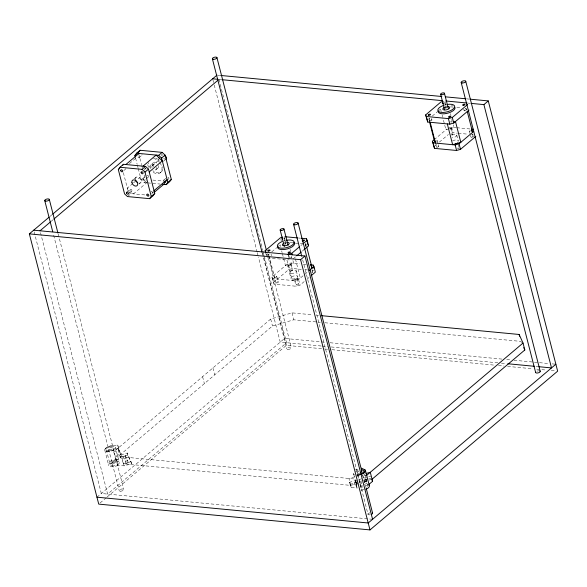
<?xml version="1.0" encoding="UTF-8"?>
<svg xmlns="http://www.w3.org/2000/svg" width="587" height="587" viewBox="0 0 587 587"><rect width="100%" height="100%" fill="white"/><g stroke="black" fill="none" stroke-linecap="round" stroke-linejoin="round"><path stroke-width="0.44" stroke-dasharray="2.94 2.2" d="M358.408 483.167L350.718 485.39L123.622 463.789L119.733 455.204L127.284 453.017L131.701 463.679L124.158 465.865L118.068 465.286L115.749 456.282L355.032 479.043L357.175 488.443A6.303 2.634 -14.4 0 0 357.74 489.705M152.033 193.409L153.523 191.34M49.792 216.581L51.883 214.805M51.208 221.321L53.3 219.545M129.419 163.575L135.619 158.329M123.813 170.568L125.912 168.792A1.181 0.814 49.8 0 1 124.965 168.704M139.002 157.72L142.494 154.763M134.063 178.969L136.162 177.193M151.02 167.677A3.544 2.436 49.8 0 1 151.439 164.294L153.625 162.445M152.378 165.549L159.055 159.906M132.845 183.452L127.335 188.111L133.513 193.857L146.611 182.777L140.425 177.039L136.984 179.952M133.535 182.865L136.294 180.539M146.735 182.792L144.086 182.535L141.144 179.835L144.637 176.878L143.969 174.273M126.755 192.235L130.248 189.285M143.345 178.206L144.74 177.025M163.406 161.359L166.077 159.106M138.987 184.047L140.388 182.865M155.665 169.966L157.852 168.117M128.164 194.128L131.657 191.179A1.181 0.814 49.8 0 0 131.195 189.374A1.181 0.814 49.8 0 0 130.006 190.137A1.181 0.814 49.8 0 0 131.657 191.179M146.148 178.918L148.24 177.142M127.504 196.564L130.989 193.615L146.068 195.045M144.086 182.535L146.178 180.767M160.024 172.952L160.897 172.211M163.714 180.15L165.813 178.375M267.966 255.066L269.352 253.892M271.796 251.823L276.646 247.721M277.343 247.134L281.18 243.884M428.437 119.308L429.823 118.126M432.267 116.065L437.476 111.655M437.814 111.369L441.651 108.125M300.889 245.579L302.283 244.397M293.258 258.779L296.046 256.424M302.312 251.119L303.706 249.937M304.198 281.577L300.016 285.113L296.119 286.243L274.041 284.137L271.913 277.027L287.212 264.084L291.079 262.976L299.913 263.82M434.138 139.779L446.986 128.913M273.329 282.574L288.635 269.631L292.502 268.523L301.336 269.36M435.194 145.635L436.589 144.461M439.369 142.105L448.409 134.452M271.913 277.027L272.617 278.598L294.696 280.696L298.592 279.566L308.344 271.319M306.986 279.221L309.07 277.453M118.068 465.286L117.363 465.63A6.303 2.634 -14.4 0 1 110.062 466.467L108.705 465.491L108.962 464.038A6.303 2.634 -14.4 0 1 115.243 460.942L116.057 460.846L113.739 451.843L270.702 319.049L292.047 312.864L313.025 314.859M119.733 455.204L272.478 325.983L293.823 319.798L320.275 322.314M116.057 460.846L120.269 457.288L127.812 455.101L131.701 463.679M96.958 497.182L284.614 338.42L325.58 342.316M100.128 502.934L106.408 497.622M107.105 497.028L286.397 345.347L323.716 348.898M118.919 447.69C114.993 449.503 108.977 453.597 104.794 450.244L104.713 449.561C107.142 445.137 113.474 445.694 117.679 444.968L120.518 453.927L115.749 456.282M114.098 450.068L109.52 451.388L105.733 451.029M445.474 107.612L448.739 106.673M449.18 128.869L445.922 129.815L442.811 117.686M449.994 128.634L454.074 127.46L453.406 124.862M285.003 243.37L287.454 242.666M123.622 463.789L131.172 461.602M355.473 469.871L358.011 469.138M359.611 475.375L348.942 478.464L351.253 487.474L357.344 488.054M351.253 487.474L349.346 482.36L370.69 476.174M349.881 484.436L367.807 479.241M368.665 478.992L371.226 478.251M359.259 482.918L372.063 479.212M448.453 128.105L451.55 127.218L455.967 127.636M451.425 133.205L452.973 132.765L457.39 133.183M112.139 445.606L106.342 447.632L104.75 449.891L105.697 451.014M113.739 451.843L119.286 451.205L117.679 444.968M357.307 475.118L359.648 474.758L356.566 475.103M361.225 490.365L362.788 490.182M217.916 75.202L219.743 75.371M466.416 98.836L469.152 99.1M219.017 79.414L220.837 79.583M467.516 103.048L470.246 103.312M450.53 106.841L453.281 107.105M456.803 107.436L461.287 107.861M456.759 127.717L470.209 128.993M458.271 133.264L467.986 134.188M471.522 134.526L473.283 134.694M152.877 180.084L163.472 181.097M147.616 182.873L160.053 184.054M298.453 237.992L300.214 238.161M290.161 242.614L306.935 244.207M267.283 257.81L289.362 259.909M303.442 264.157L306.15 264.414M304.866 269.697L307.515 269.954M311.932 270.372L313.7 270.541M316.672 315.212L318.499 315.38M324.838 322.747L520.926 341.399L521.63 342.962M330.129 342.749L502.164 359.112M506.72 359.545L510.36 359.897M513.999 360.242L538.572 362.583M539.49 362.663L548.588 363.529M552.228 363.881L555.874 364.226M321.214 346.007L280.248 342.111L258.397 257.003M322.124 346.095L327.583 346.616M331.222 346.961L497.805 362.81M501.445 363.155L505.994 363.588M536.034 366.442L537.853 366.618M324.626 348.986L328.265 349.331M331.904 349.676L494.841 365.18M498.48 365.525L503.947 366.046M507.586 366.391L533.077 368.812M536.716 369.164L546.724 370.111M551.281 370.544L555.83 370.977M372.576 519.297L101.324 493.491L34.171 231.953M363.764 474.758L366.075 475.844M128.641 191.45L130.989 193.615M144.879 167.897L146.119 169.056M353.337 473.892L354.247 474.656L353.572 474.164L353.433 472.806L357.248 489.132M466.518 109.93L465.77 108.294L466.21 110.026M306.421 246.503L305.299 244.053L305.966 246.65M349.346 482.36L350.718 485.39M430.161 122.279L428.803 118.992L429.244 120.724M275.024 278.825L273.667 275.545L268.332 254.758L269.69 258.038L275.941 282.707M465.983 108.382L466.394 109.967M472.542 133.924L473.151 136.301M463.723 109.043L464.126 110.627M469.461 131.415L470.275 134.577M470.481 135.37L470.884 136.954M456.767 135.083L458.19 140.623M450.515 113.599L450.963 115.331M451.682 119.521L452.093 121.105M458.242 145.055L458.645 146.64M444.99 101.683L446.215 106.43M451.55 127.218L452.973 132.765M444.594 102.49L446.017 108.03M451.352 128.817L452.775 134.364M440.588 109.028L441.255 111.625M442.143 115.089L442.583 116.82M431.511 118.369L431.915 119.953M437.256 140.741L438.071 143.91M438.269 144.703L438.68 146.288M429.046 118.236L429.655 120.614M435.803 144.563L436.412 146.941M364.769 474.215L367.601 485.229M305.306 243.356L305.922 245.733M312.071 269.682L312.68 272.06M364.909 479.564L365.444 481.641M362.773 474.942L366.193 488.245M362.531 474.978L365.011 484.627M302.672 259.821L368.042 514.395A2.363 0.991 -14.4 0 0 370.713 514.652M358.958 471.207A2.363 0.991 -14.4 0 0 357.101 472.777L360.484 485.941M356.5 482L357.035 484.077M354.24 482.661L354.768 484.737M295.459 259.028L300.353 278.084L292.172 280.454L286.838 259.667M298.592 279.566L300.016 285.113M296.296 270.842L297.719 276.389M290.044 249.358L290.492 251.097M292.935 260.621L293.603 263.218L285.451 265.573L282.34 253.445M291.416 256.071L291.82 257.656M297.161 278.443L298.585 283.983M284.321 236.649L285.744 242.189M291.079 262.976L292.502 268.523M288.745 255.147L289.56 258.309M294.894 279.096L296.318 284.644M284.123 238.249L285.546 243.788M290.881 264.576L292.304 270.123M288.144 255.162L288.753 257.532M294.696 280.696L296.119 286.243M288.621 265.236L290.037 270.776M280.857 239.335L281.261 240.919M287.212 264.084L288.635 269.631M289.508 272.808L290.932 278.355M280.116 244.786L280.557 246.518M281.672 250.847L282.112 252.579M292.047 312.864L293.823 319.798M271.04 254.134L271.451 255.719M276.785 276.506L278.209 282.046M268.575 253.995L268.978 255.58M267.254 253.577L291.394 347.599M266.263 253.848L266.674 255.433M272.617 278.598L274.041 284.137M265.962 253.87L266.366 255.448M218.951 79.406L262.888 250.51M263.115 251.397L264.025 254.941M264.253 255.829L286.559 342.713L107.626 494.093L40.026 230.786M262.763 253.313L263.673 256.857M263.901 257.744L286.397 345.347M262.272 253.114L286.867 348.913M212.876 79.693L214.013 84.124M214.24 85.012L257.033 251.684M257.26 252.571L258.17 256.115M270.702 319.049L272.478 325.983M212.912 367.939L214.695 374.873M202.588 376.678L204.364 383.604M138.62 153.449L141.518 164.734M141.738 165.6L142.406 168.205M135.575 158.138L137.153 164.279M137.358 165.079L138.026 167.684M138.246 168.535L141.144 179.835M123.373 172.688L128.054 190.907M127.284 453.017L127.812 455.101M127.555 460.223L128.091 462.299M125.611 455.93L126.146 458.007M125.295 460.876L125.823 462.96M123.351 456.583L123.879 458.667M124.158 465.865L121.847 456.862L117.958 448.277L120.269 457.288M115.353 447.162L119.271 462.431M58.179 233.956L123.769 489.419M53.644 235.27L119.242 490.725M106.298 449.789L110.217 465.051M104.794 450.244L108.705 465.491M360.191 473.944A4.725 1.974 -14.4 0 1 356.749 474.333M355.583 471.757A4.725 1.974 -14.4 0 1 358.547 470.297M364.116 489.206A4.725 1.974 -14.4 0 1 361.739 489.617M360.308 486.462A4.725 1.974 -14.4 0 1 362.465 485.566M365.906 485.17A4.725 1.974 -14.4 0 1 367.873 486.586M366.78 481.773A1.181 0.492 -14.4 0 1 365.43 481.516A1.181 0.492 -14.4 0 1 366.963 480.76M366.251 479.689A1.181 0.492 -14.4 0 1 364.894 479.506A1.181 0.492 -14.4 0 1 366.134 478.713M365.371 483.072A4.725 1.974 -14.4 0 1 365.73 486.205M362.377 487.386A4.725 1.974 -14.4 0 1 360.132 487.503M359.772 484.363A4.725 1.974 -14.4 0 1 361.922 483.468M359.78 473.034A2.363 0.991 -14.4 0 1 357.101 472.777M362.561 486.337A2.363 0.991 -14.4 0 1 360.447 485.816A2.363 0.991 -14.4 0 1 362.333 484.378M364.505 484.26A2.363 0.991 -14.4 0 1 365.041 484.884M449.73 128.788A1.181 0.492 -14.4 0 1 451.366 128.883A1.181 0.492 -14.4 0 1 449.833 129.705M470.209 131.642A1.181 0.492 -14.4 0 1 469.446 131.283A1.181 0.492 -14.4 0 1 470.392 130.63M436.508 140.513A1.181 0.492 -14.4 0 1 437.271 140.807A1.181 0.492 -14.4 0 1 436.618 141.423M451.154 134.335A1.181 0.492 -14.4 0 1 452.738 134.306A1.181 0.492 -14.4 0 1 451.851 135.142M451.895 135.003A3.544 1.482 -14.4 0 1 456.818 135.267A3.544 1.482 -14.4 0 1 452.21 137.74M459.056 148.225A1.181 0.492 -14.4 0 1 458.418 148.907M457.178 148.32A1.181 0.492 -14.4 0 1 458.579 147.997M452.562 140.917A3.544 1.482 -14.4 0 1 456.759 139.948A3.544 1.482 -14.4 0 1 458.043 141.438M466.005 110.525A1.181 0.492 -14.4 0 1 464.214 110.73A1.181 0.492 -14.4 0 1 465.051 109.842A1.181 0.492 -14.4 0 1 466.408 110.099M445.269 107.803A1.181 0.492 -14.4 0 1 445.628 108.588M445.115 106.386A8.658 3.617 -14.4 0 1 446.582 106.02M451.425 105.66A8.658 3.617 -14.4 0 1 453.054 105.976M451.909 122.456A1.181 0.492 -14.4 0 1 451.652 122.58M450.42 121.993A1.181 0.492 -14.4 0 1 452.041 121.707M444.755 105A8.658 3.617 -14.4 0 1 446.223 104.633M445.65 106.973A3.544 1.482 -14.4 0 1 446.553 106.768M312.629 272.331A1.181 0.492 -14.4 0 1 311.756 272.845M311.932 271.832A1.181 0.492 -14.4 0 1 312.695 272.192M284.027 238.139A1.181 0.492 -14.4 0 1 283.932 238.667M305.174 245.498A1.181 0.492 -14.4 0 1 305.937 245.792A1.181 0.492 -14.4 0 1 305.277 246.415M284.798 243.561A1.181 0.492 -14.4 0 1 285.157 244.346M284.644 242.145A8.658 3.617 -14.4 0 1 286.111 241.778M290.484 257.524A1.181 0.492 -14.4 0 1 291.732 257.546M284.284 240.758A8.658 3.617 -14.4 0 1 285.752 240.391M284.321 243.033A3.544 1.482 -14.4 0 1 286.082 242.526M151.064 191.127A1.181 0.814 49.8 0 1 152.231 192.125A1.181 0.814 49.8 0 1 151.835 193.196M144.894 170.23A1.181 0.814 49.8 0 1 144.798 168.909A1.181 0.814 49.8 0 1 146.06 169.115M135.326 178.962A3.544 2.436 49.8 0 1 138.239 177.091A3.544 2.436 49.8 0 1 141.225 181.097A3.544 2.436 49.8 0 1 138.312 182.975M146.831 175.256A1.181 0.814 49.8 0 1 148.438 176.151A1.181 0.814 49.8 0 1 147.55 177.179M167.897 177.157A1.181 0.814 49.8 0 1 168.895 178.492A1.181 0.814 49.8 0 1 167.926 179.116M142.296 154.843A1.181 0.814 49.8 0 1 141.805 154.799M161.22 155.665A1.181 0.814 49.8 0 1 161.667 154.733A1.181 0.814 49.8 0 1 162.856 155.313M159.891 162.782A8.658 5.958 49.8 0 1 160.823 172.285A8.658 5.958 49.8 0 1 151.901 171.433M148.665 167.354A8.658 5.958 49.8 0 1 147.689 164.044M153.515 158.483A8.658 5.958 49.8 0 1 159.429 162.188M163.575 181.273A1.181 0.814 49.8 0 1 164.411 180.114M158.431 159.569A1.181 0.814 49.8 0 1 157.991 159.15M138.781 156.098A1.181 0.814 49.8 0 1 139.192 157.507A1.181 0.814 49.8 0 1 137.974 157.573A1.181 0.814 49.8 0 1 137.343 156.171M156.391 167.398A3.544 2.436 49.8 0 1 153.589 170.069M151.439 164.294A3.544 2.436 49.8 0 1 154.997 165.116M152.143 167.427A1.966 1.357 49.8 0 1 152.238 165.659A1.966 1.357 49.8 0 1 153.955 165.703M162.724 169.665A8.658 5.958 49.8 0 1 152.774 170.692M150.705 168.52A8.658 5.958 49.8 0 1 148.526 162.672M155.643 158.086A8.658 5.958 49.8 0 1 157.507 159.011M158.108 159.415A8.658 5.958 49.8 0 1 159.26 160.361M162.819 166.598A8.658 5.958 49.8 0 1 162.944 167.889M158.571 165.549A3.544 2.436 49.8 0 1 155.775 168.22M153.677 166.605A3.544 2.436 49.8 0 1 153.376 162.643A3.544 2.436 49.8 0 1 157.177 163.267M164.925 159.165A1.966 1.357 49.8 0 1 163.758 158.263M368.042 514.395A2.363 0.991 -14.4 0 1 369.891 512.825M536.944 371.211A2.363 0.991 -14.4 0 1 538.705 370.808M355.252 484.965A1.181 0.492 -14.4 0 0 357.05 484.209A1.181 0.492 -14.4 0 0 355.414 484.055A1.181 0.492 -14.4 0 0 355.252 484.965M354.717 482.881A1.181 0.492 -14.4 0 0 356.514 482.132A1.181 0.492 -14.4 0 0 354.878 481.971A1.181 0.492 -14.4 0 0 354.717 482.881M108.206 450.691A4.725 1.974 -14.4 0 0 115.412 447.683A4.725 1.974 -14.4 0 0 108.852 447.059A4.725 1.974 -14.4 0 0 108.206 450.691M112.124 465.953A4.725 1.974 -14.4 0 0 119.33 462.945A4.725 1.974 -14.4 0 0 112.77 462.321A4.725 1.974 -14.4 0 0 112.124 465.953M126.3 463.18A1.181 0.492 -14.4 0 0 128.105 462.431A1.181 0.492 -14.4 0 0 126.469 462.277A1.181 0.492 -14.4 0 0 126.3 463.18M124.356 458.887A1.181 0.492 -14.4 0 0 126.161 458.139A1.181 0.492 -14.4 0 0 124.525 457.985A1.181 0.492 -14.4 0 0 124.356 458.887M125.772 461.103A1.181 0.492 -14.4 0 0 127.57 460.355A1.181 0.492 -14.4 0 0 125.934 460.193A1.181 0.492 -14.4 0 0 125.772 461.103M123.828 456.811A1.181 0.492 -14.4 0 0 125.625 456.062A1.181 0.492 -14.4 0 0 123.989 455.901A1.181 0.492 -14.4 0 0 123.828 456.811M111.581 463.855A4.725 1.974 -14.4 0 0 118.787 460.846A4.725 1.974 -14.4 0 0 112.234 460.223A4.725 1.974 -14.4 0 0 111.581 463.855M109.512 449.583A2.363 0.991 -14.4 0 0 113.115 448.079A2.363 0.991 -14.4 0 0 109.835 447.764A2.363 0.991 -14.4 0 0 109.512 449.583M112.895 462.747A2.363 0.991 -14.4 0 0 116.497 461.243A2.363 0.991 -14.4 0 0 113.218 460.934A2.363 0.991 -14.4 0 0 112.895 462.747M471.361 137.182A1.181 0.492 -14.4 0 0 473.166 136.426A1.181 0.492 -14.4 0 0 471.53 136.272A1.181 0.492 -14.4 0 0 471.361 137.182M436.889 147.168A1.181 0.492 -14.4 0 0 438.694 146.412A1.181 0.492 -14.4 0 0 437.051 146.258A1.181 0.492 -14.4 0 0 436.889 147.168M430.132 120.834A1.181 0.492 -14.4 0 0 431.929 120.086A1.181 0.492 -14.4 0 0 430.293 119.931A1.181 0.492 -14.4 0 0 430.132 120.834M289.098 265.463A1.181 0.492 -14.4 0 0 290.895 264.708A1.181 0.492 -14.4 0 0 289.259 264.554A1.181 0.492 -14.4 0 0 289.098 265.463M274.995 277.387A1.181 0.492 -14.4 0 0 276.8 276.631A1.181 0.492 -14.4 0 0 275.164 276.477A1.181 0.492 -14.4 0 0 274.995 277.387M290.521 271.003A1.181 0.492 -14.4 0 0 292.319 270.247A1.181 0.492 -14.4 0 0 290.682 270.093A1.181 0.492 -14.4 0 0 290.521 271.003M295.371 279.324A1.181 0.492 -14.4 0 0 297.176 278.568A1.181 0.492 -14.4 0 0 295.54 278.414A1.181 0.492 -14.4 0 0 295.371 279.324M290.939 273.491A3.544 1.482 -14.4 0 0 296.34 271.231A3.544 1.482 -14.4 0 0 291.423 270.761A3.544 1.482 -14.4 0 0 290.939 273.491M296.795 284.871A1.181 0.492 -14.4 0 0 298.6 284.115A1.181 0.492 -14.4 0 0 296.956 283.961A1.181 0.492 -14.4 0 0 296.795 284.871M276.418 282.927A1.181 0.492 -14.4 0 0 278.223 282.178A1.181 0.492 -14.4 0 0 276.587 282.024A1.181 0.492 -14.4 0 0 276.418 282.927M292.363 279.03A3.544 1.482 -14.4 0 0 297.763 276.77A3.544 1.482 -14.4 0 0 292.847 276.308A3.544 1.482 -14.4 0 0 292.363 279.03M143.103 179.064A1.181 0.814 49.8 0 0 144.747 180.099A1.181 0.814 49.8 0 0 144.285 178.301A1.181 0.814 49.8 0 0 143.103 179.064M287.821 349.36A2.363 0.991 -14.4 0 0 291.423 347.856A2.363 0.991 -14.4 0 0 288.144 347.548A2.363 0.991 -14.4 0 0 287.821 349.36M120.196 491.18A2.363 0.991 -14.4 0 0 123.798 489.675A2.363 0.991 -14.4 0 0 120.518 489.36A2.363 0.991 -14.4 0 0 120.196 491.18"/><path stroke-width="0.88" d="M118.325 169.57L119.975 167.258L123.468 164.301L145.547 166.407L148.496 169.151L154.748 193.483L153.068 195.713L149.582 198.67L127.504 196.564L124.561 193.864L118.325 169.57L119.719 168.388M122.639 165.461L123.468 164.301M135.348 157.272L134.907 155.54L136.558 153.229L140.051 150.272L162.129 152.371L165.079 155.122L171.331 179.453L169.658 181.684L166.165 184.641L162.628 184.303M138.4 152.583L140.051 150.272M149.582 198.67L151.255 196.44L154.748 193.483M166.165 184.641L167.838 182.41L171.331 179.453M470.062 99.181L488.267 100.913L557.65 371.153L369.993 529.914L98.733 504.116L29.35 233.875L49.088 217.175M52.588 214.218L217.007 75.114M40.026 230.786L50.504 221.915M54.004 218.958L218.254 79.993M134.907 155.54L136.301 154.359M125.875 164.529L138.965 153.456M143.023 166.165L156.113 155.085L162.305 160.867L149.215 171.947M119.975 167.258L142.054 169.357L145.547 166.407M136.558 153.229L158.637 155.328L162.129 152.371M151.255 196.44L145.004 172.108L148.496 169.151M167.838 182.41L161.586 158.072L165.079 155.122M154.014 190.65L167.112 179.578L163.641 184.399L153.992 192.558M265.757 253.078L265.148 250.7L280.454 237.757L282.773 237.089M469.05 110.055L453.729 123.021L449.833 124.15L427.754 122.052L425.619 114.942L440.918 101.991L443.244 101.331M287.938 254.369L291.834 253.239L299.495 246.753M302.98 243.81L307.162 240.274L306.399 238.748L301.102 238.241M425.619 114.942L426.331 116.505L448.409 118.603L452.306 117.481L467.626 104.508M296.736 255.837L301.256 252.014M304.029 249.673L308.586 245.814L307.162 240.274M475.815 136.382L460.487 149.355L456.591 150.477L434.512 148.379L432.377 141.269L434.468 139.508M29.35 233.875L300.603 259.681L304.969 255.983L372.576 519.297M471.156 103.393L483.901 104.611L488.267 100.913M309.364 270.46L313.92 266.601L313.157 265.082L310.508 264.825M432.377 141.269L433.089 142.839L455.167 144.938L459.063 143.808L473.694 131.429M311.161 275.685L315.344 272.148L313.92 266.601M366.677 475.338L523.032 343.057L519.143 334.473L321.228 315.645M372.063 479.212L524.815 349.984L523.032 343.057M368.988 484.341L372.598 481.289L370.287 472.278L366.017 473.518M555.874 364.226L368.21 522.988L96.958 497.182M365.914 489.279L367.257 488.611A6.303 2.634 -14.4 0 0 368.834 485.067M361.21 474.311L363.859 473.005L365.312 471.471L365.173 470.114L364.505 469.622M360.477 474.567L364.417 472.623L365.488 471.082L364.923 469.82L361.394 468.155L361.797 469.717M453.854 122.008L455.483 121.531L460.824 142.318L452.643 144.695L447.309 123.908M220.653 75.459L441.842 96.503M445.482 96.848L465.506 98.748M212.648 78.805L218.107 79.326M221.747 79.671L442.026 100.626M445.672 100.971L466.87 102.989M471.86 129.147L473.628 129.316M285.201 236.73L297.565 237.911M33.716 230.185L304.969 255.983M507.814 363.757L534.214 366.273M538.763 366.706L551.509 367.917L483.901 104.611M158.637 155.328L161.586 158.072M142.054 169.357L145.004 172.108M307.823 244.295L308.586 245.814M471.478 129.896L472.608 132.354L467.267 111.567M310.633 264.84L312.137 268.112L306.796 247.325M523.751 347.643L524.815 349.984M371.909 479.77L372.598 481.289M265.148 250.7L265.86 252.263M465.718 81.211L540.194 371.263M461.191 82.525L535.667 372.576M519.143 334.473L519.59 336.204M452.306 117.481L453.729 123.021M459.063 143.808L460.487 149.355M444.418 93.238L448.387 108.683M448.409 118.603L449.833 124.15M455.167 144.938L456.591 150.477M440.646 94.331L444.608 109.776M430.161 122.279L435.495 143.067L434.138 139.779L429.471 121.59M426.331 116.505L427.754 122.052M433.089 142.839L434.512 148.379M306.399 238.748L307.617 243.502M313.157 265.082L313.972 268.244M365.408 470.392L369.326 485.632M298.093 223.031L361.863 471.39M366.193 488.245L372.569 513.082M293.566 224.344L301.762 256.27M300.603 259.681L369.993 529.914M291.834 253.239L292.238 254.824M283.947 229.003L288.136 245.3M280.175 230.097L284.357 246.393M216.919 57.541L266.344 250.025M212.391 58.854L262.044 252.227M49.293 199.36L57.944 233.068M44.766 200.673L52.735 231.718M361.996 469.923A4.725 1.974 -14.4 0 1 361.343 473.562M361.445 471.251A2.363 0.991 -14.4 0 1 360.352 472.829M471.632 130.652A1.181 0.492 -14.4 0 1 471.677 131.026M435.246 141.584A1.181 0.492 -14.4 0 1 435.18 140.983M457.581 142.957A1.181 0.492 -14.4 0 1 455.622 143.522M443.368 103.341A1.181 0.492 -14.4 0 1 442.327 103.143A1.181 0.492 -14.4 0 1 442.965 102.461M454.925 107.318A8.658 3.617 -14.4 0 1 447.037 113.35A8.658 3.617 -14.4 0 1 438.218 111.185M446.956 104.493A8.658 3.617 -14.4 0 1 453.714 108.522A8.658 3.617 -14.4 0 1 439.678 112.044A8.658 3.617 -14.4 0 1 444.043 105.22M447.433 106.665A3.544 1.482 -14.4 0 1 449.106 108.61A3.544 1.482 -14.4 0 1 443.64 109.872A3.544 1.482 -14.4 0 1 444.792 107.274M302.327 240.949A1.181 0.492 -14.4 0 1 303.259 240.032A1.181 0.492 -14.4 0 1 304.477 240.406A1.181 0.492 -14.4 0 1 302.709 241.066M282.604 239.136A1.181 0.492 -14.4 0 1 281.841 238.777A1.181 0.492 -14.4 0 1 282.78 238.124M293.779 242.299A8.658 3.617 -14.4 0 1 287.667 248.822A8.658 3.617 -14.4 0 1 277.746 246.944M286.485 240.252A8.658 3.617 -14.4 0 1 293.463 244.045A8.658 3.617 -14.4 0 1 279.867 247.985A8.658 3.617 -14.4 0 1 282.186 241.499M286.962 242.424A3.544 1.482 -14.4 0 1 288.797 244.221A3.544 1.482 -14.4 0 1 283.594 245.733A3.544 1.482 -14.4 0 1 283.565 243.407M137.549 182.594A3.544 2.436 49.8 0 1 135.436 179.761M165.365 181.185A1.181 0.814 49.8 0 1 164.69 182.131M158.666 157.727A1.181 0.814 49.8 0 1 159.62 158.798M165.307 156.105A1.966 1.357 49.8 0 1 166.525 157.903A1.966 1.357 49.8 0 1 165.739 159.238M164.455 155.797A1.966 1.357 49.8 0 1 164.881 155.893M372.385 512.869A2.363 0.991 -14.4 0 1 371.285 514.447M539.688 370.896A2.363 0.991 -14.4 0 1 538.639 372.738A2.363 0.991 -14.4 0 1 535.638 372.319M463.18 105.308A1.181 0.492 -14.4 0 0 464.985 104.552A1.181 0.492 -14.4 0 0 463.341 104.398A1.181 0.492 -14.4 0 0 463.18 105.308M428.708 115.294A1.181 0.492 -14.4 0 0 430.506 114.538A1.181 0.492 -14.4 0 0 428.87 114.384A1.181 0.492 -14.4 0 0 428.708 115.294M449.084 117.231A1.181 0.492 -14.4 0 0 450.882 116.483A1.181 0.492 -14.4 0 0 449.246 116.321A1.181 0.492 -14.4 0 0 449.084 117.231M441.439 94.712A1.966 0.822 -14.4 0 0 444.447 93.458A1.966 0.822 -14.4 0 0 441.71 93.194A1.966 0.822 -14.4 0 0 441.439 94.712M268.237 251.053A1.181 0.492 -14.4 0 0 270.042 250.304A1.181 0.492 -14.4 0 0 268.398 250.15A1.181 0.492 -14.4 0 0 268.237 251.053M288.613 252.997A1.181 0.492 -14.4 0 0 290.418 252.241A1.181 0.492 -14.4 0 0 288.775 252.087A1.181 0.492 -14.4 0 0 288.613 252.997M280.968 230.471A1.966 0.822 -14.4 0 0 283.976 229.216A1.966 0.822 -14.4 0 0 281.239 228.959A1.966 0.822 -14.4 0 0 280.968 230.471M126.513 193.094A1.181 0.814 49.8 0 0 128.164 194.128A1.181 0.814 49.8 0 0 127.702 192.331A1.181 0.814 49.8 0 0 126.513 193.094M146.889 195.031A1.181 0.814 49.8 0 0 148.54 196.065A1.181 0.814 49.8 0 0 148.078 194.268A1.181 0.814 49.8 0 0 146.889 195.031M141.144 172.651A1.181 0.814 49.8 0 0 142.795 173.686A1.181 0.814 49.8 0 0 142.333 171.888A1.181 0.814 49.8 0 0 141.144 172.651M120.768 170.714A1.181 0.814 49.8 0 0 122.419 171.749A1.181 0.814 49.8 0 0 121.957 169.944A1.181 0.814 49.8 0 0 120.768 170.714M131.943 182.711A3.544 2.436 49.8 0 0 136.896 185.822A3.544 2.436 49.8 0 0 135.509 180.422A3.544 2.436 49.8 0 0 131.943 182.711M294.52 224.792A2.363 0.991 -14.4 0 0 298.123 223.287A2.363 0.991 -14.4 0 0 294.843 222.972A2.363 0.991 -14.4 0 0 294.52 224.792M462.145 82.972A2.363 0.991 -14.4 0 0 465.748 81.468A2.363 0.991 -14.4 0 0 462.475 81.16A2.363 0.991 -14.4 0 0 462.145 82.972M213.345 59.309A2.363 0.991 -14.4 0 0 216.955 57.805A2.363 0.991 -14.4 0 0 213.675 57.489A2.363 0.991 -14.4 0 0 213.345 59.309M45.72 201.128A2.363 0.991 -14.4 0 0 49.323 199.617A2.363 0.991 -14.4 0 0 46.043 199.309A2.363 0.991 -14.4 0 0 45.72 201.128"/></g></svg>
